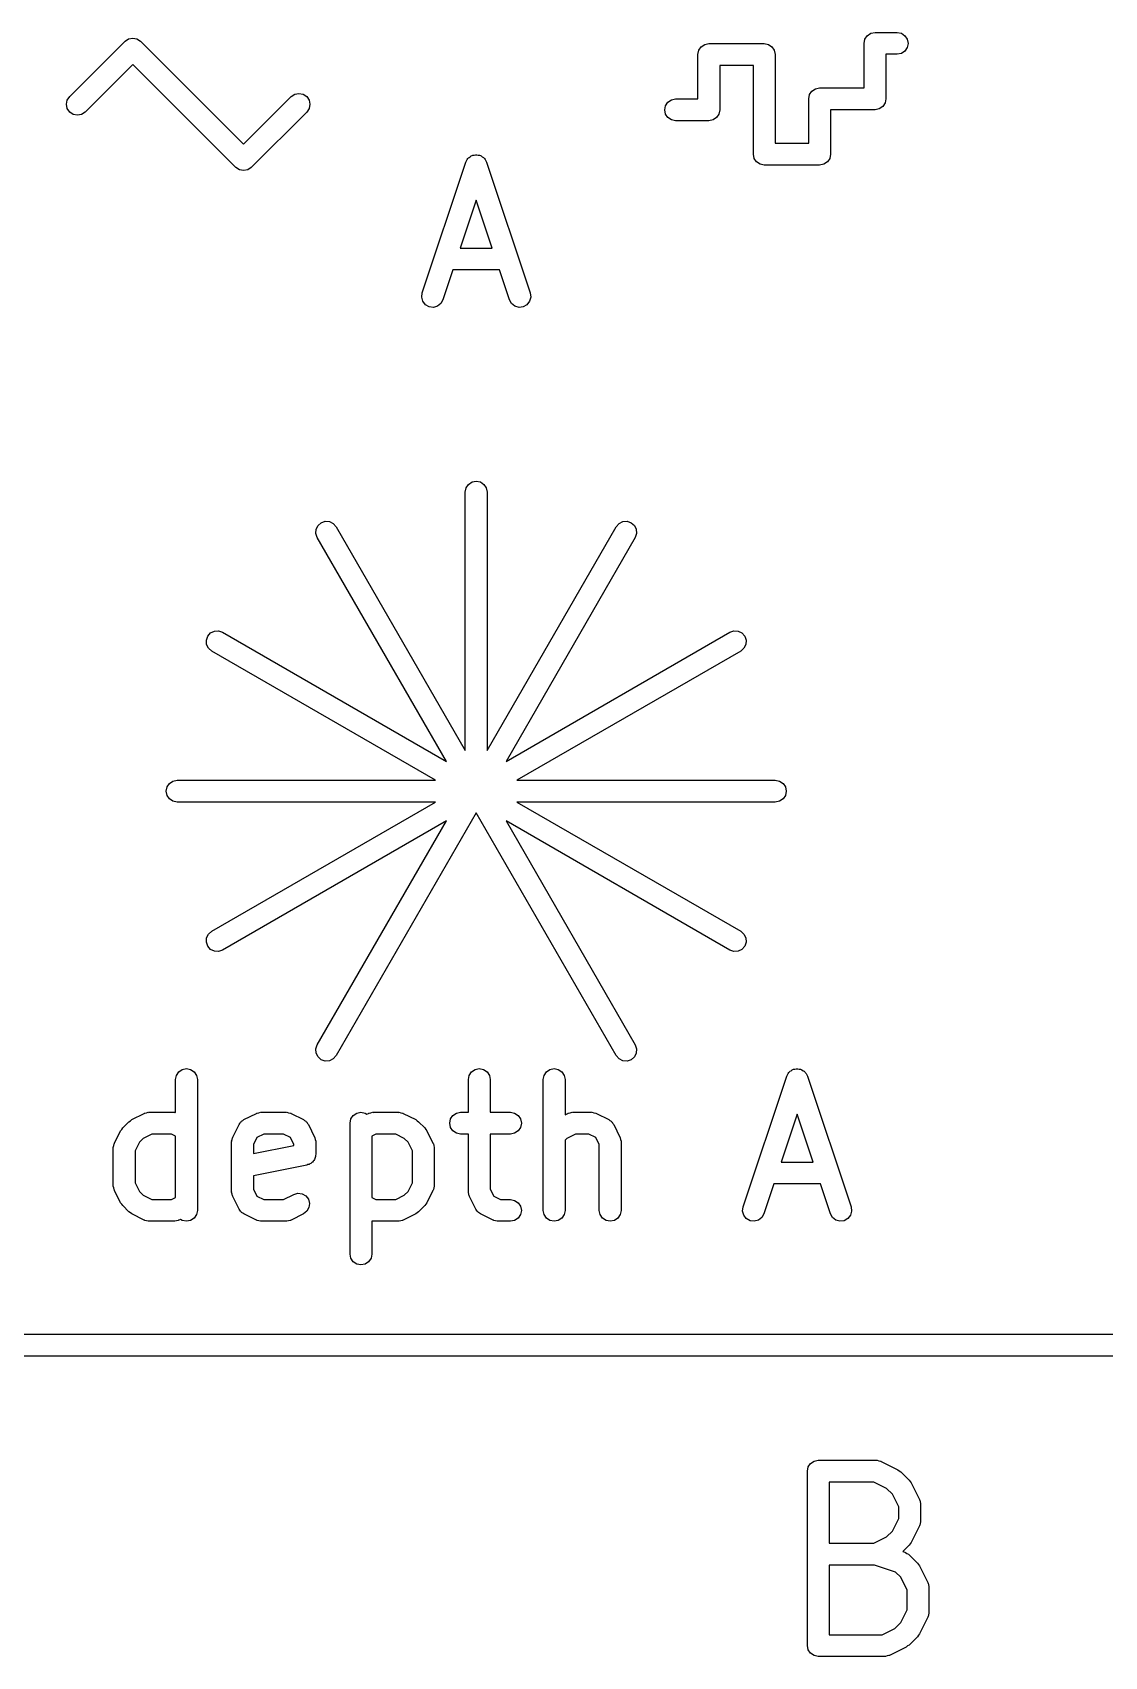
# Model space of a CAD drawing. Extents: x 78 to 213, y -137 to -49.
# Drawn here: x 163.18 to 187.76, y -136.68 to -99.44 of the extents above; entities that cross this region are included whole.
import ezdxf

# ---------------------------------------------------------------- set-up
doc = ezdxf.new("R2010")
doc.units = 0
doc.layers.add('BLACK', color=7, linetype='CONTINUOUS')

msp = doc.modelspace()

# ---------------------------------------------------------------- linework, layer by layer
at = {"layer": 'BLACK', "linetype": 'CONTINUOUS'}
for p, q in [((164.034, -100.915), (165.304, -99.6452)), ((165.304, -99.6452), (165.385, -99.591)), ((165.385, -99.591), (165.481, -99.572)), ((165.481, -99.572), (165.577, -99.591)), ((165.577, -99.591), (165.658, -99.6452)), ((165.658, -99.6452), (168.021, -102.008)), ((178.458, -99.8533), (178.512, -99.7722)), ((178.512, -99.7722), (178.593, -99.718)), ((178.593, -99.718), (178.689, -99.699)), ((178.689, -99.699), (179.959, -99.699)), ((179.959, -99.699), (180.055, -99.718)), ((180.055, -99.718), (180.136, -99.7722)), ((180.136, -99.7722), (180.19, -99.8533)), ((182.249, -99.695), (182.268, -99.5993)), ((182.249, -100.715), (182.249, -99.695)), ((182.268, -99.5993), (182.322, -99.5182)), ((182.322, -99.5182), (182.403, -99.464)), ((182.403, -99.464), (182.499, -99.445)), ((182.499, -99.445), (183.007, -99.445)), ((183.007, -99.445), (183.103, -99.464)), ((183.103, -99.464), (183.184, -99.5182)), ((183.184, -99.5182), (183.238, -99.5993)), ((183.238, -99.5993), (183.257, -99.695)), ((183.257, -99.695), (183.238, -99.7907)), ((178.439, -99.949), (178.458, -99.8533)), ((178.439, -100.969), (178.439, -99.949)), ((180.19, -99.8533), (180.209, -99.949)), ((180.209, -99.949), (180.209, -101.985)), ((183.007, -99.945), (182.749, -99.945)), ((182.749, -99.945), (182.749, -100.965)), ((183.103, -99.926), (183.007, -99.945)), ((183.184, -99.8718), (183.103, -99.926)), ((183.238, -99.7907), (183.184, -99.8718)), ((165.481, -100.176), (164.388, -101.269)), ((167.844, -102.539), (165.481, -100.176)), ((179.709, -100.199), (178.939, -100.199)), ((178.939, -100.199), (178.939, -101.219)), ((179.709, -102.235), (179.709, -100.199)), ((169.114, -100.915), (169.195, -100.861)), ((169.195, -100.861), (169.291, -100.842)), ((169.291, -100.842), (169.387, -100.861)), ((169.387, -100.861), (169.468, -100.915)), ((180.979, -100.965), (180.998, -100.869)), ((180.998, -100.869), (181.052, -100.788)), ((181.052, -100.788), (181.133, -100.734)), ((181.133, -100.734), (181.229, -100.715)), ((181.229, -100.715), (182.249, -100.715)), ((163.961, -101.092), (163.98, -100.996)), ((163.98, -101.188), (163.961, -101.092)), ((163.98, -100.996), (164.034, -100.915)), ((164.034, -101.269), (163.98, -101.188)), ((164.115, -101.323), (164.034, -101.269)), ((164.388, -101.269), (164.307, -101.323)), ((168.021, -102.008), (169.114, -100.915)), ((169.468, -101.269), (168.198, -102.539)), ((169.468, -100.915), (169.522, -100.996)), ((169.522, -101.188), (169.468, -101.269)), ((169.522, -100.996), (169.541, -101.092)), ((169.541, -101.092), (169.522, -101.188)), ((177.677, -101.219), (177.696, -101.123)), ((177.696, -101.315), (177.677, -101.219)), ((177.696, -101.123), (177.75, -101.042)), ((177.75, -101.042), (177.831, -100.988)), ((177.831, -100.988), (177.927, -100.969)), ((177.927, -100.969), (178.439, -100.969)), ((178.939, -101.219), (178.92, -101.315)), ((180.979, -101.985), (180.979, -100.965)), ((182.499, -101.215), (181.479, -101.215)), ((181.479, -101.215), (181.479, -102.235)), ((182.595, -101.196), (182.499, -101.215)), ((182.676, -101.142), (182.595, -101.196)), ((182.73, -101.061), (182.676, -101.142)), ((182.749, -100.965), (182.73, -101.061)), ((164.211, -101.342), (164.115, -101.323)), ((164.307, -101.323), (164.211, -101.342)), ((177.75, -101.396), (177.696, -101.315)), ((177.831, -101.45), (177.75, -101.396)), ((177.927, -101.469), (177.831, -101.45)), ((178.689, -101.469), (177.927, -101.469)), ((178.785, -101.45), (178.689, -101.469)), ((178.866, -101.396), (178.785, -101.45)), ((178.92, -101.315), (178.866, -101.396)), ((180.209, -101.985), (180.979, -101.985)), ((173.127, -102.403), (173.131, -102.385)), ((173.131, -102.385), (173.151, -102.361)), ((173.151, -102.361), (173.166, -102.333)), ((173.166, -102.333), (173.18, -102.322)), ((173.18, -102.322), (173.191, -102.308)), ((173.191, -102.308), (173.218, -102.293)), ((173.218, -102.293), (173.243, -102.274)), ((173.243, -102.274), (173.26, -102.269)), ((173.26, -102.269), (173.276, -102.26)), ((173.276, -102.26), (173.307, -102.256)), ((173.307, -102.256), (173.337, -102.248)), ((173.337, -102.248), (173.355, -102.25)), ((173.355, -102.25), (173.373, -102.248)), ((173.373, -102.248), (173.403, -102.256)), ((173.403, -102.256), (173.434, -102.26)), ((173.434, -102.26), (173.45, -102.269)), ((173.45, -102.269), (173.467, -102.274)), ((173.467, -102.274), (173.492, -102.293)), ((173.492, -102.293), (173.519, -102.308)), ((173.519, -102.308), (173.53, -102.322)), ((173.53, -102.322), (173.544, -102.333)), ((173.544, -102.333), (173.559, -102.361)), ((173.559, -102.361), (173.579, -102.385)), ((173.579, -102.385), (173.583, -102.403)), ((179.728, -102.331), (179.709, -102.235)), ((179.782, -102.412), (179.728, -102.331)), ((181.46, -102.331), (181.406, -102.412)), ((181.479, -102.235), (181.46, -102.331)), ((167.925, -102.593), (167.844, -102.539)), ((167.844, -102.539), (167.844, -102.539)), ((168.021, -102.612), (167.925, -102.593)), ((168.117, -102.593), (168.021, -102.612)), ((168.198, -102.539), (168.117, -102.593)), ((168.117, -102.593), (168.117, -102.593)), ((172.118, -105.418), (173.118, -102.418)), ((173.118, -102.418), (173.127, -102.403)), ((173.583, -102.403), (173.592, -102.418)), ((173.592, -102.418), (174.592, -105.418)), ((179.863, -102.466), (179.782, -102.412)), ((179.959, -102.485), (179.863, -102.466)), ((181.229, -102.485), (179.959, -102.485)), ((181.325, -102.466), (181.229, -102.485)), ((181.406, -102.412), (181.325, -102.466)), ((173.355, -103.288), (172.988, -104.39)), ((173.722, -104.39), (173.355, -103.288)), ((172.988, -104.39), (173.722, -104.39)), ((172.821, -104.89), (172.592, -105.576)), ((173.889, -104.89), (172.821, -104.89)), ((174.118, -105.576), (173.889, -104.89)), ((172.106, -105.515), (172.118, -105.418)), ((172.131, -105.609), (172.106, -105.515)), ((172.191, -105.686), (172.131, -105.609)), ((172.276, -105.734), (172.191, -105.686)), ((172.373, -105.747), (172.276, -105.734)), ((172.467, -105.721), (172.373, -105.747)), ((172.544, -105.661), (172.467, -105.721)), ((172.592, -105.576), (172.544, -105.661)), ((174.166, -105.661), (174.118, -105.576)), ((174.243, -105.721), (174.166, -105.661)), ((174.337, -105.747), (174.243, -105.721)), ((174.434, -105.734), (174.337, -105.747)), ((174.519, -105.686), (174.434, -105.734)), ((174.579, -105.609), (174.519, -105.686)), ((174.604, -105.515), (174.579, -105.609)), ((174.592, -105.418), (174.604, -105.515)), ((173.124, -109.886), (173.178, -109.805)), ((173.178, -109.805), (173.259, -109.751)), ((173.259, -109.751), (173.355, -109.732)), ((173.355, -109.732), (173.451, -109.751)), ((173.451, -109.751), (173.532, -109.805)), ((173.532, -109.805), (173.586, -109.886)), ((173.105, -109.982), (173.124, -109.886)), ((173.105, -115.907), (173.105, -109.982)), ((173.586, -109.886), (173.605, -109.982)), ((173.605, -109.982), (173.605, -115.907)), ((169.678, -110.933), (169.685, -110.836)), ((169.709, -111.026), (169.678, -110.933)), ((169.685, -110.836), (169.728, -110.749)), ((169.728, -110.749), (169.801, -110.684)), ((169.801, -110.684), (169.893, -110.653)), ((169.893, -110.653), (169.991, -110.659)), ((169.991, -110.659), (170.078, -110.702)), ((170.078, -110.702), (170.143, -110.776)), ((170.143, -110.776), (173.105, -115.907)), ((173.605, -115.907), (176.567, -110.776)), ((176.567, -110.776), (176.632, -110.702)), ((176.632, -110.702), (176.719, -110.659)), ((176.719, -110.659), (176.817, -110.653)), ((176.817, -110.653), (176.909, -110.684)), ((176.909, -110.684), (176.982, -110.749)), ((176.982, -110.749), (177.025, -110.836)), ((177.032, -110.933), (177.001, -111.026)), ((177.025, -110.836), (177.032, -110.933)), ((172.672, -116.157), (169.709, -111.026)), ((177.001, -111.026), (174.038, -116.157)), ((167.264, -113.213), (167.351, -113.17)), ((167.351, -113.17), (167.448, -113.163)), ((167.448, -113.163), (167.541, -113.194)), ((167.541, -113.194), (172.672, -116.157)), ((174.038, -116.157), (179.169, -113.194)), ((179.169, -113.194), (179.262, -113.163)), ((179.262, -113.163), (179.359, -113.17)), ((179.359, -113.17), (179.446, -113.213)), ((167.168, -113.378), (167.199, -113.286)), ((167.174, -113.476), (167.168, -113.378)), ((167.217, -113.563), (167.174, -113.476)), ((167.199, -113.286), (167.264, -113.213)), ((167.291, -113.628), (167.217, -113.563)), ((179.493, -113.563), (179.419, -113.628)), ((179.446, -113.213), (179.511, -113.286)), ((179.536, -113.476), (179.493, -113.563)), ((179.511, -113.286), (179.542, -113.378)), ((179.542, -113.378), (179.536, -113.476)), ((172.422, -116.59), (167.291, -113.628)), ((179.419, -113.628), (174.288, -116.59)), ((166.247, -116.84), (166.266, -116.744)), ((166.266, -116.936), (166.247, -116.84)), ((166.266, -116.744), (166.32, -116.663)), ((166.32, -116.663), (166.401, -116.609)), ((166.401, -116.609), (166.497, -116.59)), ((166.497, -116.59), (172.422, -116.59)), ((174.288, -116.59), (180.213, -116.59)), ((180.213, -116.59), (180.309, -116.609)), ((180.309, -116.609), (180.39, -116.663)), ((180.39, -116.663), (180.444, -116.744)), ((180.444, -116.744), (180.463, -116.84)), ((180.463, -116.84), (180.444, -116.936)), ((166.32, -117.017), (166.266, -116.936)), ((166.401, -117.071), (166.32, -117.017)), ((166.497, -117.09), (166.401, -117.071)), ((172.422, -117.09), (166.497, -117.09)), ((167.291, -120.052), (172.422, -117.09)), ((180.213, -117.09), (174.288, -117.09)), ((174.288, -117.09), (179.419, -120.052)), ((180.309, -117.071), (180.213, -117.09)), ((180.39, -117.017), (180.309, -117.071)), ((180.444, -116.936), (180.39, -117.017)), ((172.672, -117.523), (167.541, -120.486)), ((169.709, -122.654), (172.672, -117.523)), ((173.355, -117.34), (170.143, -122.904)), ((176.567, -122.904), (173.355, -117.34)), ((179.169, -120.486), (174.038, -117.523)), ((174.038, -117.523), (177.001, -122.654)), ((167.168, -120.302), (167.174, -120.204)), ((167.174, -120.204), (167.217, -120.117)), ((167.217, -120.117), (167.291, -120.052)), ((179.419, -120.052), (179.493, -120.117)), ((179.493, -120.117), (179.536, -120.204)), ((179.536, -120.204), (179.542, -120.302)), ((167.199, -120.394), (167.168, -120.302)), ((167.264, -120.467), (167.199, -120.394)), ((167.351, -120.51), (167.264, -120.467)), ((167.448, -120.517), (167.351, -120.51)), ((167.541, -120.486), (167.448, -120.517)), ((179.262, -120.517), (179.169, -120.486)), ((179.359, -120.51), (179.262, -120.517)), ((179.446, -120.467), (179.359, -120.51)), ((179.511, -120.394), (179.446, -120.467)), ((179.542, -120.302), (179.511, -120.394)), ((169.678, -122.747), (169.709, -122.654)), ((169.685, -122.844), (169.678, -122.747)), ((169.728, -122.931), (169.685, -122.844)), ((177.025, -122.844), (176.982, -122.931)), ((177.001, -122.654), (177.032, -122.747)), ((177.032, -122.747), (177.025, -122.844)), ((166.535, -123.275), (166.616, -123.221)), ((166.616, -123.221), (166.712, -123.202)), ((166.712, -123.202), (166.808, -123.221)), ((166.808, -123.221), (166.889, -123.275)), ((169.801, -122.996), (169.728, -122.931)), ((169.893, -123.027), (169.801, -122.996)), ((169.991, -123.021), (169.893, -123.027)), ((170.078, -122.978), (169.991, -123.021)), ((170.143, -122.904), (170.078, -122.978)), ((173.25, -123.275), (173.331, -123.221)), ((173.331, -123.221), (173.426, -123.202)), ((173.426, -123.202), (173.522, -123.221)), ((173.522, -123.221), (173.603, -123.275)), ((174.964, -123.275), (175.045, -123.221)), ((175.045, -123.221), (175.141, -123.202)), ((175.141, -123.202), (175.236, -123.221)), ((175.236, -123.221), (175.317, -123.275)), ((176.632, -122.978), (176.567, -122.904)), ((176.719, -123.021), (176.632, -122.978)), ((176.817, -123.027), (176.719, -123.021)), ((176.909, -122.996), (176.817, -123.027)), ((176.982, -122.931), (176.909, -122.996)), ((180.576, -123.248), (180.6, -123.229)), ((180.6, -123.229), (180.618, -123.224)), ((180.618, -123.224), (180.633, -123.215)), ((180.633, -123.215), (180.664, -123.211)), ((180.664, -123.211), (180.694, -123.203)), ((180.694, -123.203), (180.712, -123.205)), ((180.712, -123.205), (180.73, -123.203)), ((180.73, -123.203), (180.76, -123.211)), ((180.76, -123.211), (180.791, -123.215)), ((180.791, -123.215), (180.807, -123.224)), ((180.807, -123.224), (180.824, -123.229)), ((180.824, -123.229), (180.849, -123.248)), ((166.462, -123.452), (166.481, -123.356)), ((166.462, -124.208), (166.462, -123.452)), ((166.481, -123.356), (166.535, -123.275)), ((166.889, -123.275), (166.943, -123.356)), ((166.943, -123.356), (166.962, -123.452)), ((166.962, -123.452), (166.962, -126.452)), ((173.176, -123.452), (173.195, -123.356)), ((173.176, -124.202), (173.176, -123.452)), ((173.195, -123.356), (173.25, -123.275)), ((173.603, -123.275), (173.657, -123.356)), ((173.657, -123.356), (173.676, -123.452)), ((173.676, -123.452), (173.676, -124.202)), ((174.891, -123.452), (174.91, -123.356)), ((174.891, -126.452), (174.891, -123.452)), ((174.91, -123.356), (174.964, -123.275)), ((175.317, -123.275), (175.372, -123.356)), ((175.372, -123.356), (175.391, -123.452)), ((175.391, -123.452), (175.391, -124.262)), ((179.475, -126.373), (180.475, -123.373)), ((180.475, -123.373), (180.484, -123.358)), ((180.484, -123.358), (180.489, -123.34)), ((180.489, -123.34), (180.508, -123.316)), ((180.508, -123.316), (180.523, -123.288)), ((180.523, -123.288), (180.537, -123.277)), ((180.537, -123.277), (180.548, -123.263)), ((180.548, -123.263), (180.576, -123.248)), ((180.849, -123.248), (180.876, -123.263)), ((180.876, -123.263), (180.887, -123.277)), ((180.887, -123.277), (180.901, -123.288)), ((180.901, -123.288), (180.917, -123.316)), ((180.917, -123.316), (180.936, -123.34)), ((180.936, -123.34), (180.94, -123.358)), ((180.94, -123.358), (180.949, -123.373)), ((180.949, -123.373), (181.949, -126.373)), ((165.457, -124.371), (165.743, -124.229)), ((165.743, -124.229), (165.752, -124.226)), ((165.752, -124.226), (165.759, -124.221)), ((165.759, -124.221), (165.799, -124.213)), ((165.799, -124.213), (165.837, -124.203)), ((165.837, -124.203), (165.846, -124.204)), ((165.846, -124.204), (165.855, -124.202)), ((165.855, -124.202), (166.426, -124.202)), ((166.426, -124.202), (166.435, -124.204)), ((166.435, -124.204), (166.444, -124.203)), ((166.444, -124.203), (166.462, -124.208)), ((168.029, -124.371), (168.315, -124.229)), ((168.315, -124.229), (168.323, -124.226)), ((168.323, -124.226), (168.331, -124.221)), ((168.331, -124.221), (168.37, -124.213)), ((168.37, -124.213), (168.409, -124.203)), ((168.409, -124.203), (168.418, -124.204)), ((168.418, -124.204), (168.426, -124.202)), ((168.426, -124.202), (168.998, -124.202)), ((168.998, -124.202), (169.007, -124.204)), ((169.007, -124.204), (169.016, -124.203)), ((169.016, -124.203), (169.054, -124.213)), ((169.054, -124.213), (169.094, -124.221)), ((169.094, -124.221), (169.101, -124.226)), ((169.101, -124.226), (169.11, -124.229)), ((169.11, -124.229), (169.395, -124.371)), ((170.462, -124.452), (170.481, -124.356)), ((170.481, -124.356), (170.535, -124.275)), ((170.535, -124.275), (170.616, -124.221)), ((170.616, -124.221), (170.712, -124.202)), ((170.712, -124.202), (170.808, -124.221)), ((170.808, -124.221), (170.848, -124.248)), ((170.848, -124.248), (170.886, -124.229)), ((170.886, -124.229), (170.895, -124.226)), ((170.895, -124.226), (170.902, -124.221)), ((170.902, -124.221), (170.941, -124.213)), ((170.941, -124.213), (170.98, -124.203)), ((170.98, -124.203), (170.989, -124.204)), ((170.989, -124.204), (170.998, -124.202)), ((170.998, -124.202), (171.569, -124.202)), ((171.569, -124.202), (171.578, -124.204)), ((171.578, -124.204), (171.587, -124.203)), ((171.587, -124.203), (171.626, -124.213)), ((171.626, -124.213), (171.665, -124.221)), ((171.665, -124.221), (171.672, -124.226)), ((171.672, -124.226), (171.681, -124.229)), ((171.681, -124.229), (171.967, -124.371)), ((172.748, -124.452), (172.767, -124.356)), ((172.767, -124.356), (172.821, -124.275)), ((172.821, -124.275), (172.902, -124.221)), ((172.902, -124.221), (172.998, -124.202)), ((172.998, -124.202), (173.176, -124.202)), ((173.676, -124.202), (174.141, -124.202)), ((174.141, -124.202), (174.236, -124.221)), ((174.236, -124.221), (174.317, -124.275)), ((174.317, -124.275), (174.372, -124.356)), ((174.372, -124.356), (174.391, -124.452)), ((175.391, -124.262), (175.457, -124.229)), ((175.457, -124.229), (175.466, -124.226)), ((175.466, -124.226), (175.474, -124.221)), ((175.474, -124.221), (175.513, -124.213)), ((175.513, -124.213), (175.552, -124.203)), ((175.552, -124.203), (175.56, -124.204)), ((175.56, -124.204), (175.569, -124.202)), ((175.569, -124.202), (175.998, -124.202)), ((175.998, -124.202), (176.007, -124.204)), ((176.007, -124.204), (176.016, -124.203)), ((176.016, -124.203), (176.054, -124.213)), ((176.054, -124.213), (176.094, -124.221)), ((176.094, -124.221), (176.101, -124.226)), ((176.101, -124.226), (176.11, -124.229)), ((176.11, -124.229), (176.395, -124.371)), ((180.712, -124.243), (180.345, -125.345)), ((181.08, -125.345), (180.712, -124.243)), ((165.06, -124.912), (165.203, -124.626)), ((165.203, -124.626), (165.227, -124.594)), ((165.227, -124.594), (165.25, -124.561)), ((165.25, -124.561), (165.393, -124.418)), ((165.393, -124.418), (165.426, -124.396)), ((165.426, -124.396), (165.457, -124.371)), ((165.914, -124.702), (165.717, -124.8)), ((166.367, -124.702), (165.914, -124.702)), ((166.462, -124.75), (166.367, -124.702)), ((167.774, -124.769), (167.917, -124.483)), ((167.917, -124.483), (167.936, -124.458)), ((167.936, -124.458), (167.952, -124.431)), ((167.952, -124.431), (167.966, -124.42)), ((167.966, -124.42), (167.977, -124.406)), ((167.977, -124.406), (168.004, -124.391)), ((168.004, -124.391), (168.029, -124.371)), ((168.485, -124.702), (168.327, -124.781)), ((168.939, -124.702), (168.485, -124.702)), ((169.097, -124.781), (168.939, -124.702)), ((169.395, -124.371), (169.42, -124.391)), ((169.42, -124.391), (169.447, -124.406)), ((169.447, -124.406), (169.458, -124.42)), ((169.458, -124.42), (169.472, -124.431)), ((169.472, -124.431), (169.488, -124.458)), ((169.488, -124.458), (169.507, -124.483)), ((169.507, -124.483), (169.65, -124.769)), ((170.462, -127.452), (170.462, -124.452)), ((171.057, -124.702), (170.962, -124.75)), ((171.51, -124.702), (171.057, -124.702)), ((171.707, -124.8), (171.51, -124.702)), ((171.967, -124.371), (171.998, -124.396)), ((171.998, -124.396), (172.032, -124.418)), ((172.032, -124.418), (172.175, -124.561)), ((172.175, -124.561), (172.197, -124.594)), ((172.197, -124.594), (172.221, -124.626)), ((172.221, -124.626), (172.364, -124.912)), ((172.767, -124.548), (172.748, -124.452)), ((172.821, -124.629), (172.767, -124.548)), ((172.902, -124.683), (172.821, -124.629)), ((172.998, -124.702), (172.902, -124.683)), ((173.176, -124.702), (172.998, -124.702)), ((173.176, -126.024), (173.176, -124.702)), ((174.141, -124.702), (173.676, -124.702)), ((173.676, -124.702), (173.676, -125.965)), ((174.236, -124.683), (174.141, -124.702)), ((174.317, -124.629), (174.236, -124.683)), ((174.372, -124.548), (174.317, -124.629)), ((174.391, -124.452), (174.372, -124.548)), ((175.628, -124.702), (175.432, -124.8)), ((175.939, -124.702), (175.628, -124.702)), ((176.097, -124.781), (175.939, -124.702)), ((176.395, -124.371), (176.42, -124.391)), ((176.42, -124.391), (176.447, -124.406)), ((176.447, -124.406), (176.458, -124.42)), ((176.458, -124.42), (176.472, -124.431)), ((176.472, -124.431), (176.488, -124.458)), ((176.488, -124.458), (176.507, -124.483)), ((176.507, -124.483), (176.65, -124.769)), ((165.034, -125.006), (165.045, -124.967)), ((165.035, -125.015), (165.034, -125.006)), ((165.034, -125.024), (165.035, -125.015)), ((165.034, -125.881), (165.034, -125.024)), ((165.045, -124.967), (165.053, -124.928)), ((165.053, -124.928), (165.058, -124.92)), ((165.058, -124.92), (165.06, -124.912)), ((165.632, -124.886), (165.534, -125.083)), ((165.534, -125.083), (165.534, -125.822)), ((165.717, -124.8), (165.632, -124.886)), ((166.462, -126.155), (166.462, -124.75)), ((167.748, -124.863), (167.759, -124.824)), ((167.75, -124.872), (167.748, -124.863)), ((167.748, -124.881), (167.75, -124.872)), ((167.748, -126.024), (167.748, -124.881)), ((167.759, -124.824), (167.767, -124.785)), ((167.767, -124.785), (167.772, -124.778)), ((167.772, -124.778), (167.774, -124.769)), ((168.327, -124.781), (168.248, -124.94)), ((168.248, -124.94), (168.248, -125.147)), ((168.248, -125.147), (169.176, -124.961)), ((169.176, -124.94), (169.097, -124.781)), ((169.176, -124.961), (169.176, -124.94)), ((169.65, -124.769), (169.652, -124.778)), ((169.652, -124.778), (169.657, -124.785)), ((169.657, -124.785), (169.665, -124.824)), ((169.665, -124.824), (169.676, -124.863)), ((169.676, -124.863), (169.675, -124.872)), ((169.675, -124.872), (169.676, -124.881)), ((169.676, -124.881), (169.676, -125.166)), ((170.962, -124.75), (170.962, -126.155)), ((171.792, -124.886), (171.707, -124.8)), ((171.891, -125.083), (171.792, -124.886)), ((171.891, -125.822), (171.891, -125.083)), ((172.364, -124.912), (172.367, -124.92)), ((172.367, -124.92), (172.372, -124.928)), ((172.372, -124.928), (172.38, -124.967)), ((172.38, -124.967), (172.39, -125.006)), ((172.39, -125.006), (172.389, -125.015)), ((172.389, -125.015), (172.391, -125.024)), ((172.391, -125.024), (172.391, -125.881)), ((175.432, -124.8), (175.391, -124.841)), ((175.391, -124.841), (175.391, -126.452)), ((176.176, -124.94), (176.097, -124.781)), ((176.176, -126.452), (176.176, -124.94)), ((176.65, -124.769), (176.652, -124.778)), ((176.652, -124.778), (176.657, -124.785)), ((176.657, -124.785), (176.665, -124.824)), ((176.665, -124.824), (176.676, -124.863)), ((176.676, -124.863), (176.675, -124.872)), ((176.675, -124.872), (176.676, -124.881)), ((176.676, -124.881), (176.676, -126.452)), ((169.475, -125.412), (168.248, -125.657)), ((169.498, -125.402), (169.475, -125.412)), ((169.522, -125.397), (169.498, -125.402)), ((169.543, -125.384), (169.522, -125.397)), ((169.566, -125.374), (169.543, -125.384)), ((169.583, -125.357), (169.566, -125.374)), ((169.603, -125.343), (169.583, -125.357)), ((169.617, -125.323), (169.603, -125.343)), ((169.634, -125.305), (169.617, -125.323)), ((169.644, -125.282), (169.634, -125.305)), ((169.657, -125.262), (169.644, -125.282)), ((169.662, -125.238), (169.657, -125.262)), ((169.672, -125.215), (169.662, -125.238)), ((169.676, -125.166), (169.672, -125.19)), ((169.672, -125.19), (169.672, -125.215)), ((180.345, -125.345), (181.08, -125.345)), ((165.534, -125.822), (165.632, -126.018)), ((168.248, -125.657), (168.248, -125.965)), ((171.792, -126.018), (171.891, -125.822)), ((180.178, -125.845), (179.949, -126.531)), ((181.246, -125.845), (180.178, -125.845)), ((181.475, -126.531), (181.246, -125.845)), ((165.035, -125.89), (165.034, -125.881)), ((165.034, -125.898), (165.035, -125.89)), ((165.045, -125.937), (165.034, -125.898)), ((165.053, -125.976), (165.045, -125.937)), ((165.058, -125.984), (165.053, -125.976)), ((165.06, -125.993), (165.058, -125.984)), ((165.203, -126.278), (165.06, -125.993)), ((165.632, -126.018), (165.717, -126.104)), ((165.717, -126.104), (165.914, -126.202)), ((165.914, -126.202), (166.367, -126.202)), ((166.367, -126.202), (166.462, -126.155)), ((167.75, -126.032), (167.748, -126.024)), ((167.748, -126.041), (167.75, -126.032)), ((167.759, -126.08), (167.748, -126.041)), ((167.767, -126.119), (167.759, -126.08)), ((167.772, -126.127), (167.767, -126.119)), ((167.774, -126.135), (167.772, -126.127)), ((167.917, -126.421), (167.774, -126.135)), ((168.248, -125.965), (168.327, -126.123)), ((168.327, -126.123), (168.485, -126.202)), ((168.485, -126.202), (168.939, -126.202)), ((168.939, -126.202), (169.172, -126.086)), ((169.172, -126.086), (169.266, -126.06)), ((169.266, -126.06), (169.363, -126.072)), ((169.363, -126.072), (169.447, -126.12)), ((169.447, -126.12), (169.507, -126.197)), ((169.507, -126.197), (169.533, -126.292)), ((170.962, -126.155), (171.057, -126.202)), ((171.057, -126.202), (171.51, -126.202)), ((171.51, -126.202), (171.707, -126.104)), ((171.707, -126.104), (171.792, -126.018)), ((172.364, -125.993), (172.221, -126.278)), ((172.367, -125.984), (172.364, -125.993)), ((172.372, -125.976), (172.367, -125.984)), ((172.38, -125.937), (172.372, -125.976)), ((172.39, -125.898), (172.38, -125.937)), ((172.391, -125.881), (172.389, -125.89)), ((172.389, -125.89), (172.39, -125.898)), ((173.178, -126.032), (173.176, -126.024)), ((173.177, -126.041), (173.178, -126.032)), ((173.188, -126.08), (173.177, -126.041)), ((173.195, -126.119), (173.188, -126.08)), ((173.2, -126.127), (173.195, -126.119)), ((173.203, -126.135), (173.2, -126.127)), ((173.346, -126.421), (173.203, -126.135)), ((173.676, -125.965), (173.756, -126.123)), ((173.756, -126.123), (173.914, -126.202)), ((173.914, -126.202), (174.141, -126.202)), ((174.141, -126.202), (174.236, -126.221)), ((174.236, -126.221), (174.317, -126.275)), ((165.227, -126.31), (165.203, -126.278)), ((165.25, -126.343), (165.227, -126.31)), ((165.393, -126.486), (165.25, -126.343)), ((165.426, -126.508), (165.393, -126.486)), ((165.457, -126.533), (165.426, -126.508)), ((165.743, -126.676), (165.457, -126.533)), ((166.943, -126.548), (166.889, -126.629)), ((166.962, -126.452), (166.943, -126.548)), ((167.936, -126.446), (167.917, -126.421)), ((167.952, -126.473), (167.936, -126.446)), ((167.966, -126.484), (167.952, -126.473)), ((167.977, -126.498), (167.966, -126.484)), ((168.004, -126.514), (167.977, -126.498)), ((168.029, -126.533), (168.004, -126.514)), ((168.315, -126.676), (168.029, -126.533)), ((169.395, -126.533), (169.11, -126.676)), ((169.472, -126.473), (169.395, -126.533)), ((169.521, -126.388), (169.472, -126.473)), ((169.533, -126.292), (169.521, -126.388)), ((171.967, -126.533), (171.681, -126.676)), ((171.998, -126.508), (171.967, -126.533)), ((172.032, -126.486), (171.998, -126.508)), ((172.175, -126.343), (172.032, -126.486)), ((172.197, -126.31), (172.175, -126.343)), ((172.221, -126.278), (172.197, -126.31)), ((173.365, -126.446), (173.346, -126.421)), ((173.38, -126.473), (173.365, -126.446)), ((173.395, -126.484), (173.38, -126.473)), ((173.405, -126.498), (173.395, -126.484)), ((173.433, -126.514), (173.405, -126.498)), ((173.457, -126.533), (173.433, -126.514)), ((173.743, -126.676), (173.457, -126.533)), ((174.317, -126.275), (174.372, -126.356)), ((174.372, -126.548), (174.317, -126.629)), ((174.372, -126.356), (174.391, -126.452)), ((174.391, -126.452), (174.372, -126.548)), ((174.91, -126.548), (174.891, -126.452)), ((174.964, -126.629), (174.91, -126.548)), ((175.372, -126.548), (175.317, -126.629)), ((175.391, -126.452), (175.372, -126.548)), ((176.195, -126.548), (176.176, -126.452)), ((176.25, -126.629), (176.195, -126.548)), ((176.657, -126.548), (176.603, -126.629)), ((176.676, -126.452), (176.657, -126.548)), ((179.463, -126.47), (179.475, -126.373)), ((179.489, -126.564), (179.463, -126.47)), ((179.548, -126.641), (179.489, -126.564)), ((179.949, -126.531), (179.901, -126.616)), ((181.523, -126.616), (181.475, -126.531)), ((181.936, -126.564), (181.876, -126.641)), ((181.962, -126.47), (181.936, -126.564)), ((181.949, -126.373), (181.962, -126.47)), ((165.752, -126.678), (165.743, -126.676)), ((165.759, -126.683), (165.752, -126.678)), ((165.799, -126.691), (165.759, -126.683)), ((165.837, -126.702), (165.799, -126.691)), ((165.846, -126.7), (165.837, -126.702)), ((165.855, -126.702), (165.846, -126.7)), ((166.426, -126.702), (165.855, -126.702)), ((166.435, -126.7), (166.426, -126.702)), ((166.444, -126.702), (166.435, -126.7)), ((166.483, -126.691), (166.444, -126.702)), ((166.522, -126.683), (166.483, -126.691)), ((166.53, -126.678), (166.522, -126.683)), ((166.538, -126.676), (166.53, -126.678)), ((166.577, -126.657), (166.538, -126.676)), ((166.616, -126.683), (166.577, -126.657)), ((166.712, -126.702), (166.616, -126.683)), ((166.808, -126.683), (166.712, -126.702)), ((166.889, -126.629), (166.808, -126.683)), ((168.323, -126.678), (168.315, -126.676)), ((168.331, -126.683), (168.323, -126.678)), ((168.37, -126.691), (168.331, -126.683)), ((168.409, -126.702), (168.37, -126.691)), ((168.418, -126.7), (168.409, -126.702)), ((168.426, -126.702), (168.418, -126.7)), ((168.998, -126.702), (168.426, -126.702)), ((169.007, -126.7), (168.998, -126.702)), ((169.016, -126.702), (169.007, -126.7)), ((169.054, -126.691), (169.016, -126.702)), ((169.094, -126.683), (169.054, -126.691)), ((169.101, -126.678), (169.094, -126.683)), ((169.11, -126.676), (169.101, -126.678)), ((170.98, -126.702), (170.962, -126.697)), ((170.962, -126.697), (170.962, -127.452)), ((170.989, -126.7), (170.98, -126.702)), ((170.998, -126.702), (170.989, -126.7)), ((171.569, -126.702), (170.998, -126.702)), ((171.578, -126.7), (171.569, -126.702)), ((171.587, -126.702), (171.578, -126.7)), ((171.626, -126.691), (171.587, -126.702)), ((171.665, -126.683), (171.626, -126.691)), ((171.672, -126.678), (171.665, -126.683)), ((171.681, -126.676), (171.672, -126.678)), ((173.752, -126.678), (173.743, -126.676)), ((173.759, -126.683), (173.752, -126.678)), ((173.799, -126.691), (173.759, -126.683)), ((173.837, -126.702), (173.799, -126.691)), ((173.846, -126.7), (173.837, -126.702)), ((173.855, -126.702), (173.846, -126.7)), ((174.141, -126.702), (173.855, -126.702)), ((174.236, -126.683), (174.141, -126.702)), ((174.317, -126.629), (174.236, -126.683)), ((175.045, -126.683), (174.964, -126.629)), ((175.141, -126.702), (175.045, -126.683)), ((175.236, -126.683), (175.141, -126.702)), ((175.317, -126.629), (175.236, -126.683)), ((176.331, -126.683), (176.25, -126.629)), ((176.426, -126.702), (176.331, -126.683)), ((176.522, -126.683), (176.426, -126.702)), ((176.603, -126.629), (176.522, -126.683)), ((179.633, -126.689), (179.548, -126.641)), ((179.73, -126.702), (179.633, -126.689)), ((179.824, -126.676), (179.73, -126.702)), ((179.901, -126.616), (179.824, -126.676)), ((181.6, -126.676), (181.523, -126.616)), ((181.694, -126.702), (181.6, -126.676)), ((181.791, -126.689), (181.694, -126.702)), ((181.876, -126.641), (181.791, -126.689)), ((170.481, -127.548), (170.462, -127.452)), ((170.535, -127.629), (170.481, -127.548)), ((170.616, -127.683), (170.535, -127.629)), ((170.712, -127.702), (170.616, -127.683)), ((170.808, -127.683), (170.712, -127.702)), ((170.889, -127.629), (170.808, -127.683)), ((170.943, -127.548), (170.889, -127.629)), ((170.962, -127.452), (170.943, -127.548)), ((137.16, -129.29), (209.55, -129.29)), ((209.55, -129.79), (137.16, -129.79)), ((181.102, -132.199), (181.197, -132.18)), ((181.197, -132.18), (182.531, -132.18)), ((182.531, -132.18), (182.54, -132.181)), ((182.54, -132.181), (182.548, -132.18)), ((182.548, -132.18), (182.587, -132.191)), ((180.947, -132.43), (180.966, -132.334)), ((180.947, -136.43), (180.947, -132.43)), ((180.966, -132.334), (181.021, -132.253)), ((181.021, -132.253), (181.102, -132.199)), ((182.587, -132.191), (182.626, -132.199)), ((182.626, -132.199), (182.634, -132.204)), ((182.634, -132.204), (182.643, -132.206)), ((182.643, -132.206), (183.023, -132.396)), ((183.023, -132.396), (183.055, -132.421)), ((183.055, -132.421), (183.088, -132.443)), ((183.088, -132.443), (183.279, -132.634)), ((181.447, -132.68), (181.447, -134.084)), ((182.472, -132.68), (181.447, -132.68)), ((182.764, -132.825), (182.472, -132.68)), ((182.897, -132.959), (182.764, -132.825)), ((183.279, -132.634), (183.301, -132.667)), ((183.301, -132.667), (183.326, -132.699)), ((183.326, -132.699), (183.516, -133.08)), ((183.043, -133.25), (182.897, -132.959)), ((183.043, -133.513), (183.043, -133.25)), ((183.516, -133.08), (183.519, -133.088)), ((183.519, -133.088), (183.524, -133.096)), ((183.524, -133.096), (183.531, -133.135)), ((183.531, -133.135), (183.542, -133.174)), ((183.542, -133.174), (183.541, -133.183)), ((183.541, -133.183), (183.543, -133.191)), ((183.543, -133.191), (183.543, -133.572)), ((182.897, -133.805), (183.043, -133.513)), ((183.524, -133.668), (183.519, -133.676)), ((183.531, -133.629), (183.524, -133.668)), ((183.542, -133.59), (183.531, -133.629)), ((183.543, -133.572), (183.541, -133.581)), ((183.541, -133.581), (183.542, -133.59)), ((182.472, -134.084), (182.764, -133.938)), ((182.764, -133.938), (182.897, -133.805)), ((183.516, -133.684), (183.326, -134.065)), ((183.519, -133.676), (183.516, -133.684)), ((181.447, -134.084), (182.472, -134.084)), ((183.279, -134.13), (183.136, -134.273)), ((183.136, -134.273), (183.181, -134.288)), ((183.181, -134.288), (183.189, -134.292)), ((183.189, -134.292), (183.198, -134.294)), ((183.198, -134.294), (183.231, -134.316)), ((183.231, -134.316), (183.266, -134.336)), ((183.266, -134.336), (183.271, -134.343)), ((183.271, -134.343), (183.279, -134.348)), ((183.301, -134.097), (183.279, -134.13)), ((183.279, -134.348), (183.469, -134.538)), ((183.326, -134.065), (183.301, -134.097)), ((181.447, -134.584), (181.447, -136.18)), ((182.49, -134.584), (181.447, -134.584)), ((182.967, -134.743), (182.49, -134.584)), ((183.087, -134.863), (182.967, -134.743)), ((183.469, -134.538), (183.492, -134.572)), ((183.492, -134.572), (183.516, -134.603)), ((183.516, -134.603), (183.707, -134.984)), ((183.233, -135.155), (183.087, -134.863)), ((183.233, -135.609), (183.233, -135.155)), ((183.707, -134.984), (183.709, -134.993)), ((183.709, -134.993), (183.714, -135.001)), ((183.714, -135.001), (183.722, -135.04)), ((183.722, -135.04), (183.732, -135.078)), ((183.732, -135.078), (183.731, -135.087)), ((183.731, -135.087), (183.733, -135.096)), ((183.733, -135.096), (183.733, -135.668)), ((182.954, -136.034), (183.087, -135.9)), ((183.087, -135.9), (183.233, -135.609)), ((183.707, -135.779), (183.516, -136.16)), ((183.709, -135.771), (183.707, -135.779)), ((183.714, -135.763), (183.709, -135.771)), ((183.722, -135.724), (183.714, -135.763)), ((183.732, -135.685), (183.722, -135.724)), ((183.733, -135.668), (183.731, -135.676)), ((183.731, -135.676), (183.732, -135.685)), ((181.447, -136.18), (182.662, -136.18)), ((182.662, -136.18), (182.954, -136.034)), ((183.469, -136.225), (183.279, -136.416)), ((183.492, -136.192), (183.469, -136.225)), ((183.516, -136.16), (183.492, -136.192)), ((180.966, -136.525), (180.947, -136.43)), ((181.021, -136.606), (180.966, -136.525)), ((181.102, -136.66), (181.021, -136.606)), ((183.214, -136.463), (182.833, -136.653)), ((183.246, -136.438), (183.214, -136.463)), ((183.279, -136.416), (183.246, -136.438)), ((181.197, -136.68), (181.102, -136.66)), ((182.721, -136.68), (181.197, -136.68)), ((182.73, -136.678), (182.721, -136.68)), ((182.739, -136.679), (182.73, -136.678)), ((182.778, -136.668), (182.739, -136.679)), ((182.817, -136.66), (182.778, -136.668)), ((182.824, -136.656), (182.817, -136.66)), ((182.833, -136.653), (182.824, -136.656))]:
    msp.add_line(p, q, dxfattribs=at)

doc.saveas('drawing.dxf')
